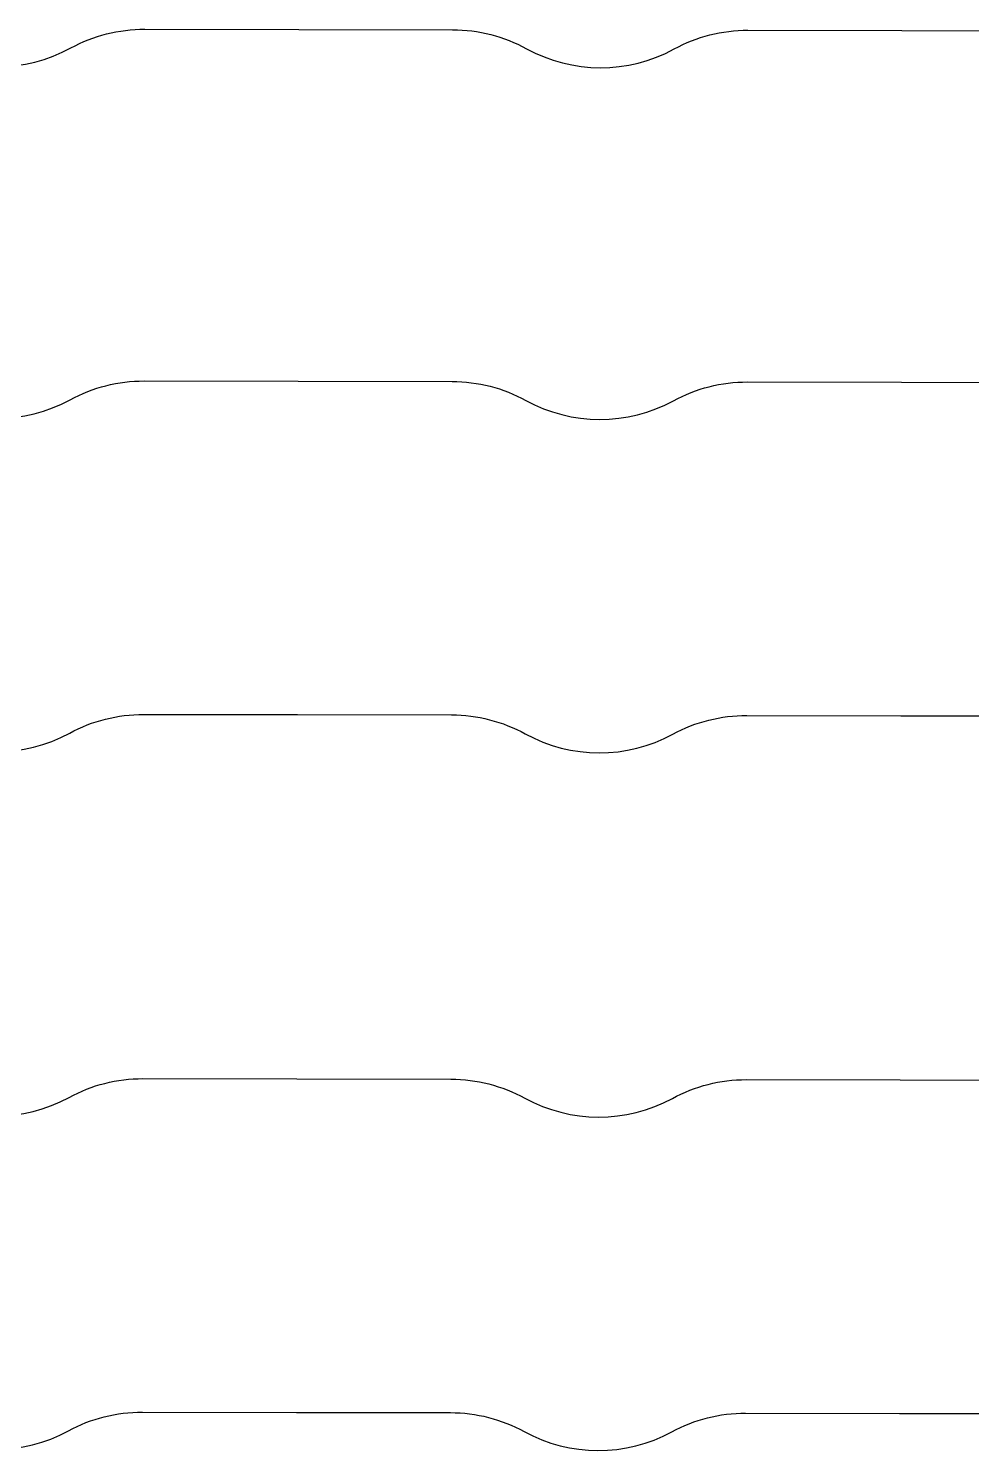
# Model space of a CAD drawing. Header units: metres. Extents: x 251 to 10050, y -7626 to 175.
# Drawn here: x 864 to 1476, y -992 to -67 of the extents above; entities that cross this region are included whole.
import ezdxf

# ---------------------------------------------------------------- set-up
doc = ezdxf.new("R2010")
doc.units = ezdxf.units.M
doc.layers.add('JBTOB_KO_SPO', color=2, linetype='Continuous')

msp = doc.modelspace()

# ---------------------------------------------------------------- linework, layer by layer
at = {"layer": 'JBTOB_KO_SPO', "flags": 128}
for points in [[(647.27, -67.43), (747.27, -67.6, -0.125655), (795.19, -79.92, 0.255342), (891.08, -80.08, -0.125655), (939.04, -67.92), (1039.04, -68.09)], [(1039.04, -68.09), (1139.04, -68.26, -0.125655), (1186.96, -80.58, 0.255342), (1282.85, -80.74, -0.125655), (1330.81, -68.58), (1430.81, -68.75)], [(1430.81, -68.75), (1530.81, -68.91, -0.125655), (1578.73, -81.24, 0.255342), (1674.62, -81.4, -0.125655), (1722.58, -69.23), (1822.58, -69.4)], [(646.89, -295.91), (746.89, -296.07, -0.125655), (794.81, -308.4, 0.255342), (890.7, -308.56, -0.125655), (938.66, -296.4), (1038.66, -296.56)], [(1038.66, -296.56), (1138.66, -296.73, -0.125655), (1186.58, -309.05, 0.255342), (1282.47, -309.21, -0.125655), (1330.43, -297.05), (1430.43, -297.22)], [(1430.43, -297.22), (1530.43, -297.39, -0.125655), (1578.35, -309.71, 0.255342), (1674.24, -309.87, -0.125655), (1722.2, -297.71), (1822.2, -297.87)], [(646.53, -512.5), (746.53, -512.66, -0.125655), (794.45, -524.99, 0.255342), (890.33, -525.15, -0.125655), (938.3, -512.99), (1038.3, -513.15)], [(1038.3, -513.15), (1138.3, -513.32, -0.125655), (1186.22, -525.64, 0.255342), (1282.1, -525.8, -0.125655), (1330.07, -513.64), (1430.07, -513.81)], [(1430.07, -513.81), (1530.07, -513.98, -0.125655), (1577.99, -526.3, 0.255342), (1673.87, -526.46, -0.125655), (1721.84, -514.3), (1821.84, -514.47)], [(646.13, -749.08), (746.13, -749.25, -0.125655), (794.05, -761.57, 0.255342), (889.94, -761.73, -0.125655), (937.9, -749.57), (1037.9, -749.74)], [(1037.9, -749.74), (1137.9, -749.9, -0.125655), (1185.82, -762.23, 0.255342), (1281.71, -762.39, -0.125655), (1329.67, -750.23), (1429.67, -750.39)], [(1429.67, -750.39), (1529.67, -750.56, -0.125655), (1577.59, -762.88, 0.255342), (1673.48, -763.04, -0.125655), (1721.44, -750.88), (1821.44, -751.05)], [(645.77, -965.67), (745.77, -965.84, -0.125655), (793.69, -978.16, 0.255342), (889.57, -978.32, -0.125655), (937.54, -966.16), (1037.54, -966.33)], [(1037.54, -966.33), (1137.54, -966.5, -0.125655), (1185.46, -978.82, 0.255342), (1281.34, -978.98, -0.125655), (1329.31, -966.82), (1429.31, -966.98)], [(1429.31, -966.98), (1529.31, -967.15, -0.125655), (1577.23, -979.47, 0.255342), (1673.11, -979.63, -0.125655), (1721.08, -967.47), (1821.08, -967.64)]]:
    msp.add_lwpolyline(points, format="xyb", dxfattribs=at)

doc.saveas('drawing.dxf')
